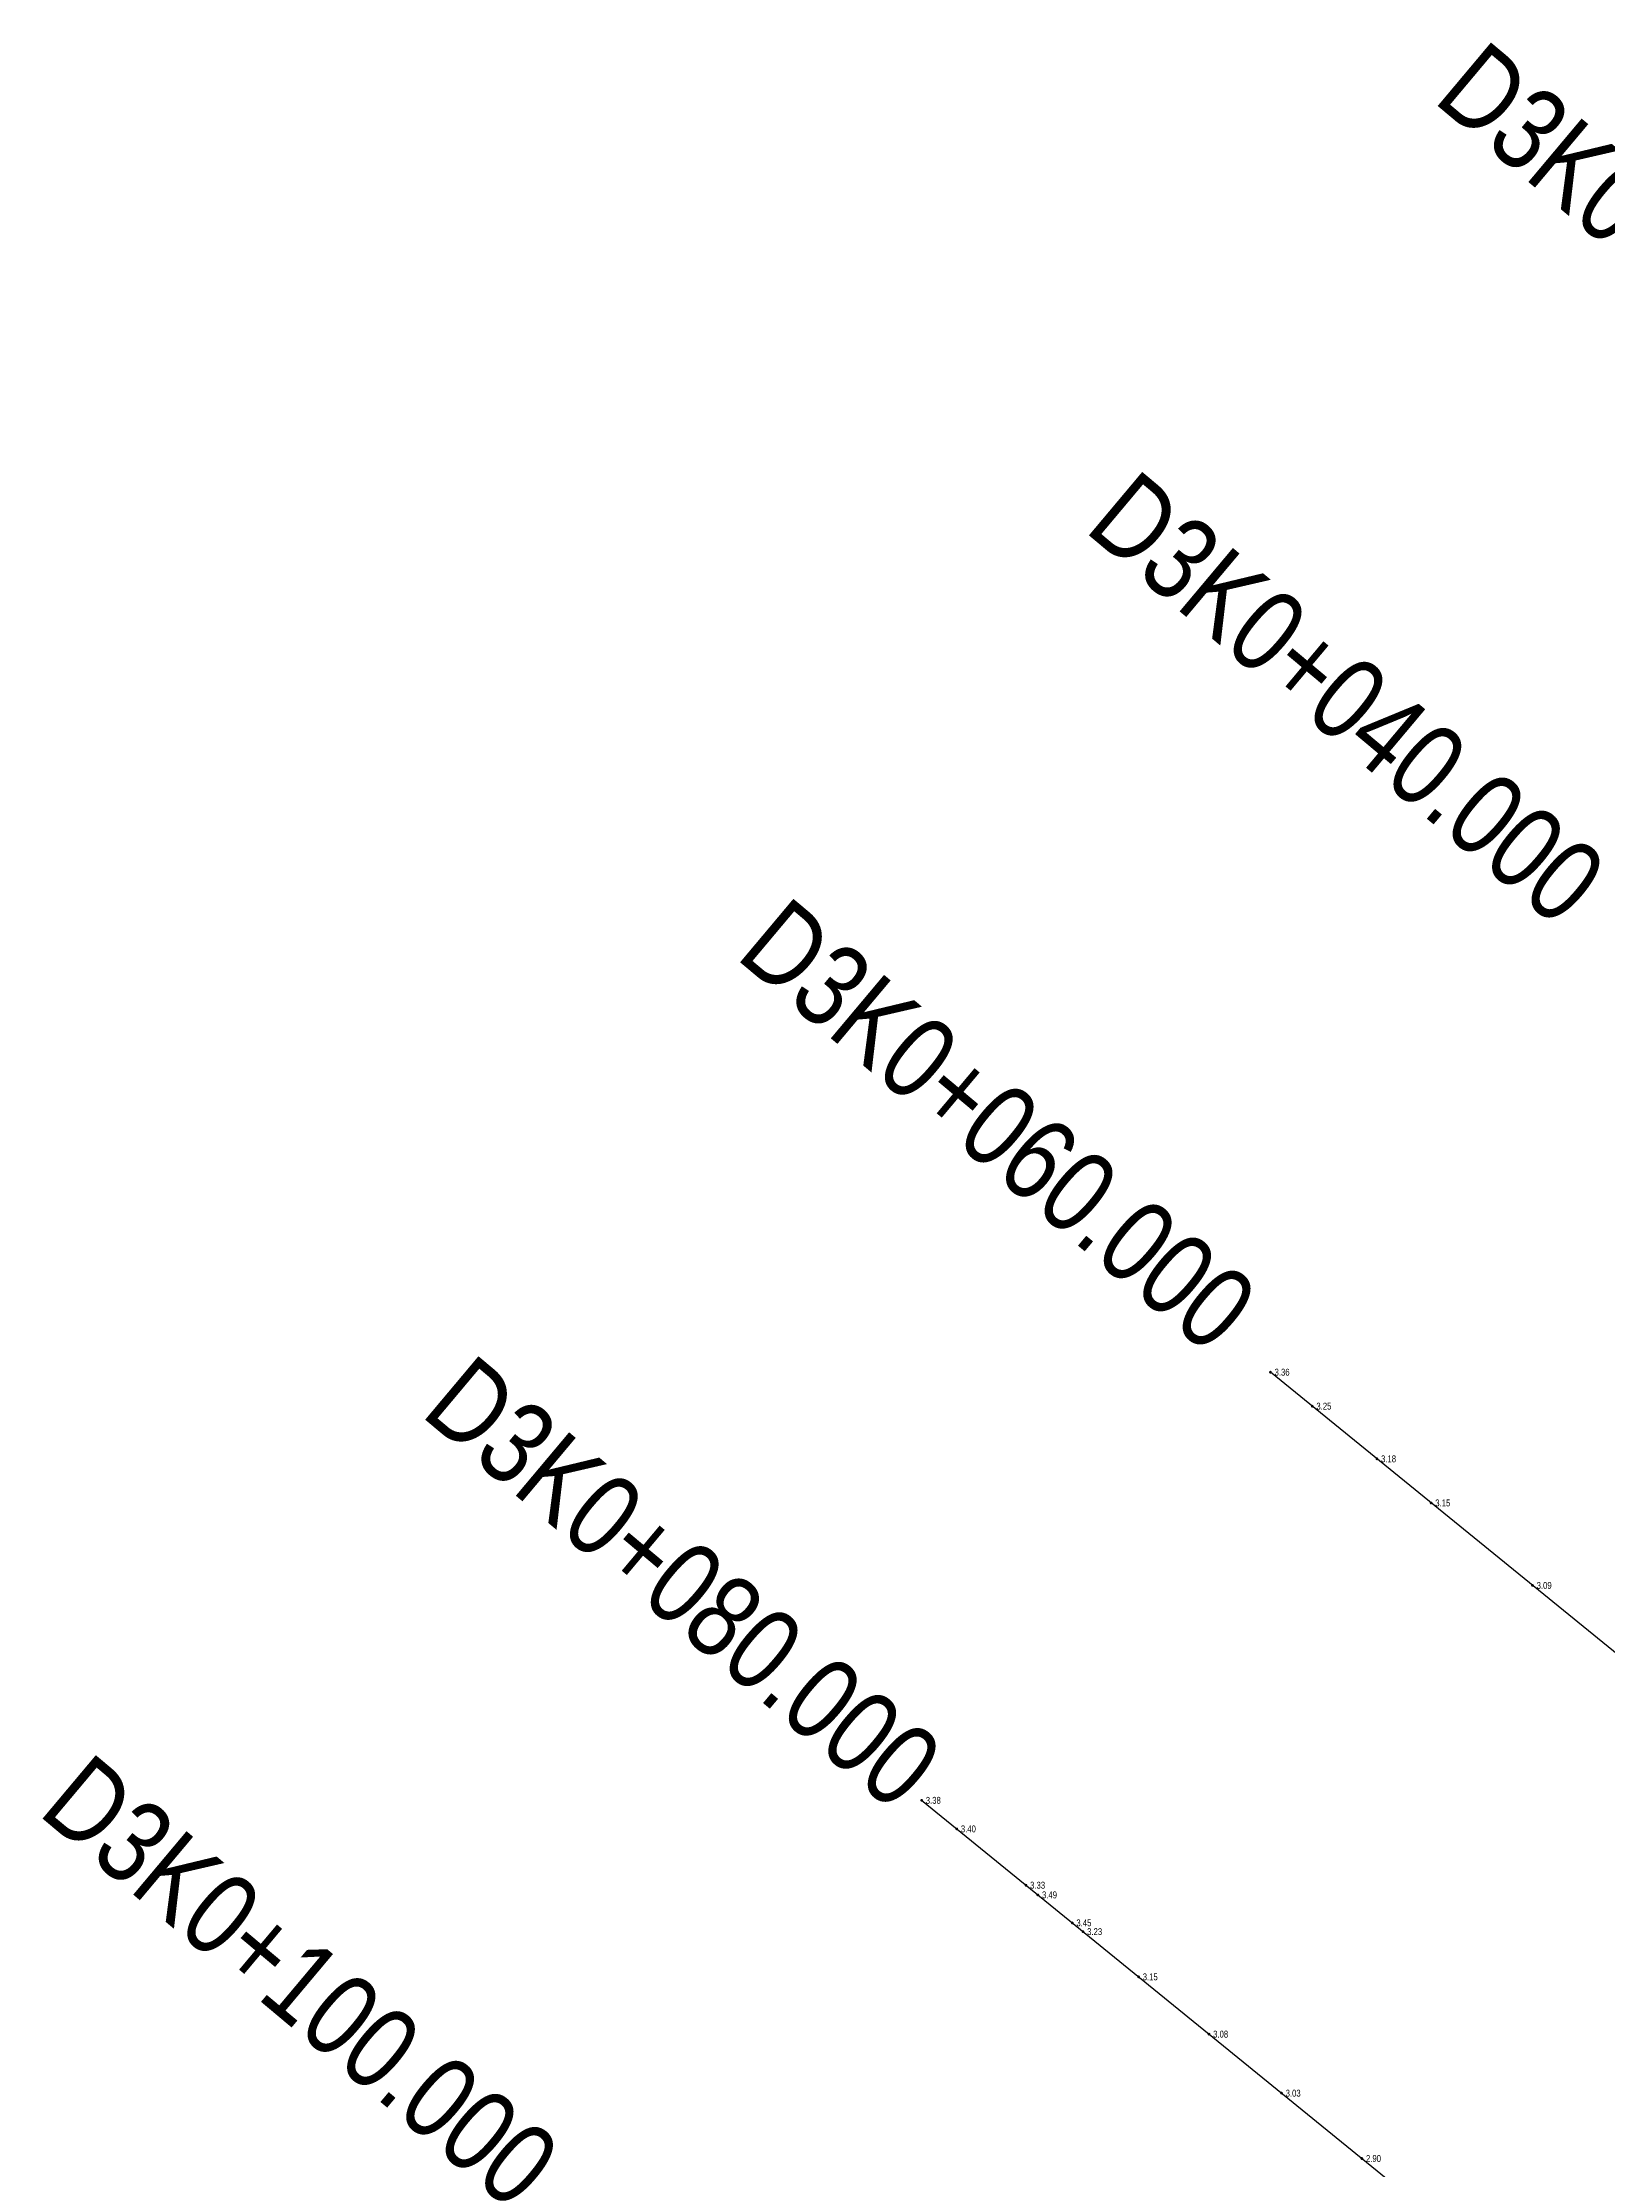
# Model space of a CAD drawing. Header units: metres. Extents: x 570700 to 571606, y 785277 to 786024.
# Drawn here: x 571107.1 to 571163.8, y 785869.5 to 785946.6 of the extents above; entities that cross this region are included whole.
import ezdxf
from ezdxf.enums import TextEntityAlignment as Align

# ---------------------------------------------------------------- set-up
doc = ezdxf.new("R2010")
doc.units = ezdxf.units.M
doc.layers.get('0').update_dxf_attribs({"linetype": 'CONTINUOUS'})
for name, color, linetype in [('dmx', 7, 'CONTINUOUS'), ('GCD-散点', 1, 'CONTINUOUS'), ('桩号_D3', 2, 'CONTINUOUS')]:
    doc.layers.add(name, color=color, linetype=linetype)
doc.styles.add('EICAD', font='arial.ttf', dxfattribs={"width": 0.8, "height": 2})

# ---------------------------------------------------------------- blocks, each defined once
blk = doc.blocks.new('GC200')
at = {"linetype": 'Continuous', "const_width": 0.2, "flags": 128}
blk.add_lwpolyline([(-0.1, 0, 1), (0.1, 0, 1)], format="xyb", close=True, dxfattribs=at)

msp = doc.modelspace()

# ---------------------------------------------------------------- linework, layer by layer
at = {"layer": 'dmx'}
for p, q in [((571205.839, 785854.211), (571151.555, 785898.406)), ((571193.212, 785838.701), (571138.927, 785882.896))]:
    msp.add_line(p, q, dxfattribs=at)

# ---------------------------------------------------------------- block references
at = {"layer": 'GCD-散点'}
ref = msp.add_blockref('GC200', (571151.555, 785898.406, 3.36), dxfattribs=dict(at, xscale=0.25, yscale=0.25, zscale=0.25))
ref.add_attrib('height', '3.36', dxfattribs={"height": 0.25, "style": 'EICAD', "width": 0.8}).set_placement((571151.705, 785898.406), align=Align.MIDDLE_LEFT)
ref = msp.add_blockref('GC200', (571153.068, 785897.174, 3.254), dxfattribs=dict(at, xscale=0.25, yscale=0.25, zscale=0.25))
ref.add_attrib('height', '3.25', dxfattribs={"height": 0.25, "style": 'EICAD', "width": 0.8}).set_placement((571153.218, 785897.174, 3.254), align=Align.MIDDLE_LEFT)
ref = msp.add_blockref('GC200', (571155.41, 785895.267, 3.184), dxfattribs=dict(at, xscale=0.25, yscale=0.25, zscale=0.25))
ref.add_attrib('height', '3.18', dxfattribs={"height": 0.25, "style": 'EICAD', "width": 0.8}).set_placement((571155.56, 785895.267, 3.184), align=Align.MIDDLE_LEFT)
ref = msp.add_blockref('GC200', (571157.373, 785893.669, 3.146), dxfattribs=dict(at, xscale=0.25, yscale=0.25, zscale=0.25))
ref.add_attrib('height', '3.15', dxfattribs={"height": 0.25, "style": 'EICAD', "width": 0.8}).set_placement((571157.523, 785893.669, 3.146), align=Align.MIDDLE_LEFT)
ref = msp.add_blockref('GC200', (571161.043, 785890.681, 3.087), dxfattribs=dict(at, xscale=0.25, yscale=0.25, zscale=0.25))
ref.add_attrib('height', '3.09', dxfattribs={"height": 0.25, "style": 'EICAD', "width": 0.8}).set_placement((571161.193, 785890.681, 3.087), align=Align.MIDDLE_LEFT)
ref = msp.add_blockref('GC200', (571138.927, 785882.896, 3.38), dxfattribs=dict(at, xscale=0.25, yscale=0.25, zscale=0.25))
ref.add_attrib('height', '3.38', dxfattribs={"height": 0.25, "style": 'EICAD', "width": 0.8}).set_placement((571139.077, 785882.896), align=Align.MIDDLE_LEFT)
ref = msp.add_blockref('GC200', (571140.198, 785881.862, 3.401), dxfattribs=dict(at, xscale=0.25, yscale=0.25, zscale=0.25))
ref.add_attrib('height', '3.40', dxfattribs={"height": 0.25, "style": 'EICAD', "width": 0.8}).set_placement((571140.348, 785881.862, 3.401), align=Align.MIDDLE_LEFT)
ref = msp.add_blockref('GC200', (571142.703, 785879.822, 3.329), dxfattribs=dict(at, xscale=0.25, yscale=0.25, zscale=0.25))
ref.add_attrib('height', '3.33', dxfattribs={"height": 0.25, "style": 'EICAD', "width": 0.8}).set_placement((571142.853, 785879.822, 3.329), align=Align.MIDDLE_LEFT)
ref = msp.add_blockref('GC200', (571143.134, 785879.471, 3.488), dxfattribs=dict(at, xscale=0.25, yscale=0.25, zscale=0.25))
ref.add_attrib('height', '3.49', dxfattribs={"height": 0.25, "style": 'EICAD', "width": 0.8}).set_placement((571143.284, 785879.471, 3.488), align=Align.MIDDLE_LEFT)
ref = msp.add_blockref('GC200', (571144.379, 785878.458, 3.446), dxfattribs=dict(at, xscale=0.25, yscale=0.25, zscale=0.25))
ref.add_attrib('height', '3.45', dxfattribs={"height": 0.25, "style": 'EICAD', "width": 0.8}).set_placement((571144.529, 785878.458, 3.446), align=Align.MIDDLE_LEFT)
ref = msp.add_blockref('GC200', (571144.769, 785878.14, 3.227), dxfattribs=dict(at, xscale=0.25, yscale=0.25, zscale=0.25))
ref.add_attrib('height', '3.23', dxfattribs={"height": 0.25, "style": 'EICAD', "width": 0.8}).set_placement((571144.919, 785878.14, 3.227), align=Align.MIDDLE_LEFT)
ref = msp.add_blockref('GC200', (571146.782, 785876.502, 3.154), dxfattribs=dict(at, xscale=0.25, yscale=0.25, zscale=0.25))
ref.add_attrib('height', '3.15', dxfattribs={"height": 0.25, "style": 'EICAD', "width": 0.8}).set_placement((571146.932, 785876.502, 3.154), align=Align.MIDDLE_LEFT)
ref = msp.add_blockref('GC200', (571149.33, 785874.427, 3.08), dxfattribs=dict(at, xscale=0.25, yscale=0.25, zscale=0.25))
ref.add_attrib('height', '3.08', dxfattribs={"height": 0.25, "style": 'EICAD', "width": 0.8}).set_placement((571149.48, 785874.427, 3.08), align=Align.MIDDLE_LEFT)
ref = msp.add_blockref('GC200', (571151.956, 785872.289, 3.029), dxfattribs=dict(at, xscale=0.25, yscale=0.25, zscale=0.25))
ref.add_attrib('height', '3.03', dxfattribs={"height": 0.25, "style": 'EICAD', "width": 0.8}).set_placement((571152.106, 785872.289, 3.029), align=Align.MIDDLE_LEFT)
ref = msp.add_blockref('GC200', (571154.864, 785869.922, 2.903), dxfattribs=dict(at, xscale=0.25, yscale=0.25, zscale=0.25))
ref.add_attrib('height', '2.90', dxfattribs={"height": 0.25, "style": 'EICAD', "width": 0.8}).set_placement((571155.014, 785869.922, 2.903), align=Align.MIDDLE_LEFT)

# ---------------------------------------------------------------- texts
at = {"layer": '桩号_D3', "style": 'EICAD', "width": 0.8}
for s, p in [('D3K0+020.000', (571157.4, 785944.451)), ('D3K0+040.000', (571144.774, 785928.896, 3.352)), ('D3K0+060.000', (571132.145, 785913.431)), ('D3K0+080.000', (571120.743, 785896.862, 3.401)), ('D3K0+100.000', (571106.891, 785882.411))]:
    msp.add_text(s, height=3, rotation=320, dxfattribs=at).set_placement(p)

doc.saveas('drawing.dxf')
